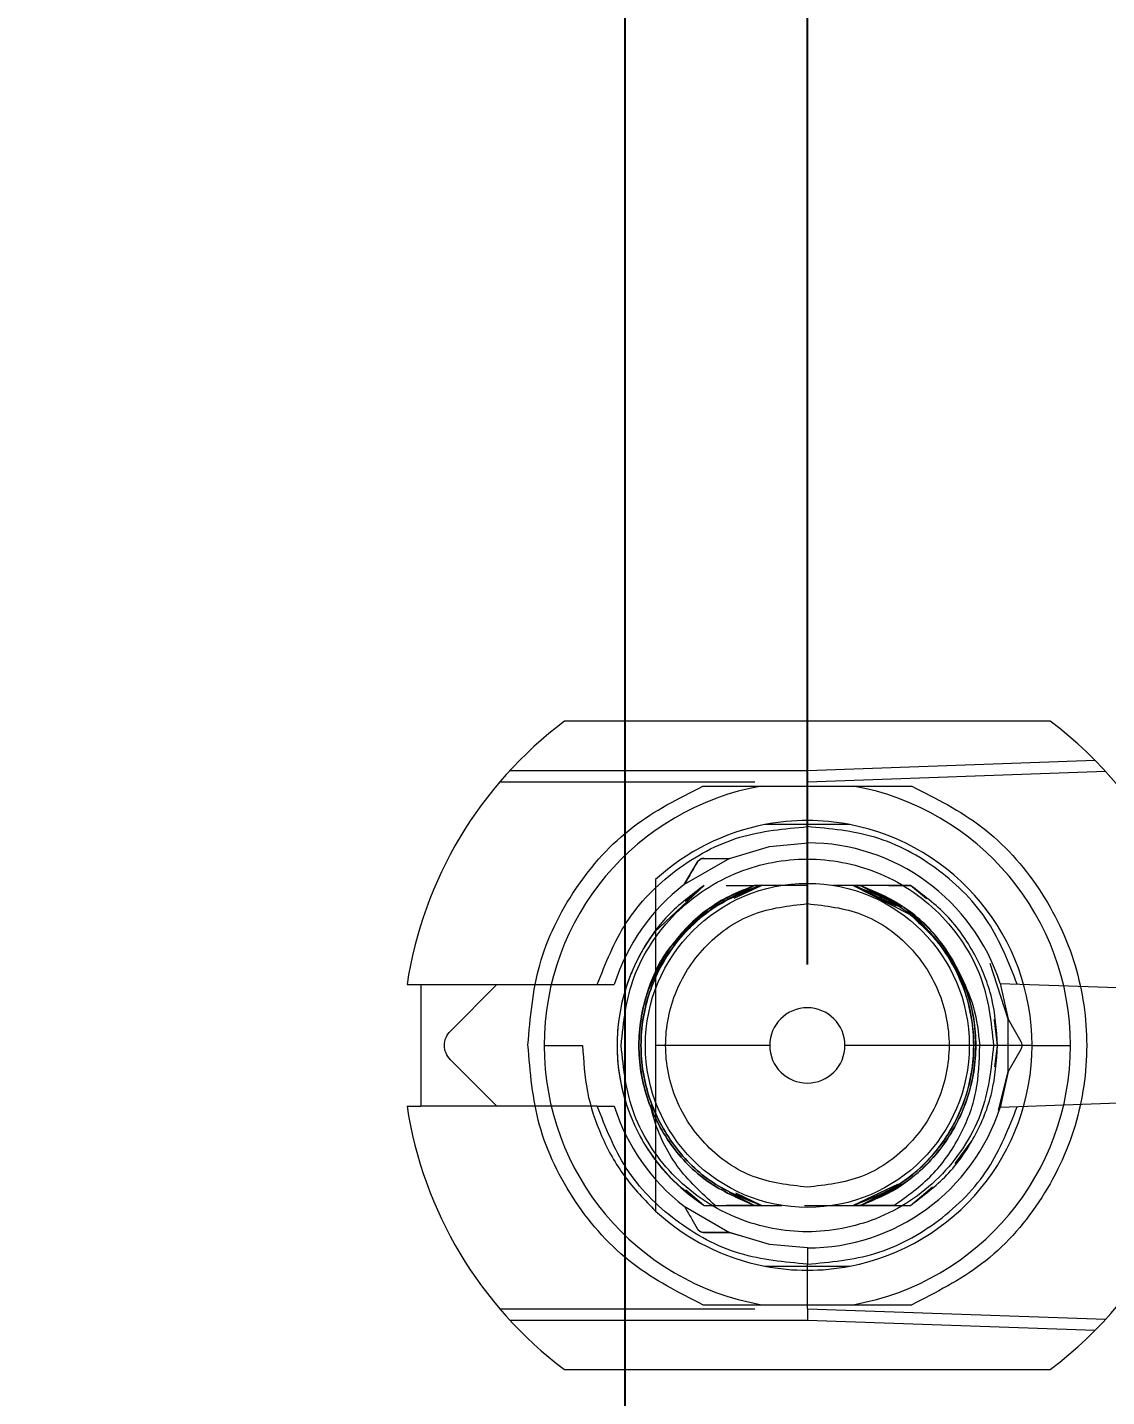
# Model space of a CAD drawing. Header units: millimetres. Extents: x -84 to 500, y -79 to 355.
# Drawn here: x 177.82 to 191.15, y 236.21 to 253.1 of the extents above; entities that cross this region are included whole.
import ezdxf
from ezdxf.lldxf.tags import DXFTag

# ---------------------------------------------------------------- set-up
doc = ezdxf.new("R2010")
doc.units = ezdxf.units.MM
doc.header["$PDSIZE"] = -1
tags = doc.linetypes.add('HIDDEN', pattern=[1.905, 1.27, -0.635]).pattern_tags.tags
tags[6:7] = [DXFTag(74, 4), DXFTag(75, 0), DXFTag(340, '0'), DXFTag(46, 1.0), DXFTag(50, 0.0), DXFTag(44, 0.0), DXFTag(45, 0.0)]
tags[4:5] = [DXFTag(74, 4), DXFTag(75, 0), DXFTag(340, '0'), DXFTag(46, 1.0), DXFTag(50, 0.0), DXFTag(44, 0.0), DXFTag(45, 0.0)]
doc.dimstyles.new('ISO-25', dxfattribs={"dimtxt": 2.5, "dimasz": 2.5, "dimexe": 1.25, "dimexo": 0.625, "dimtad": 1, "dimtxsty": 'Standard', "dimcen": 2.5, "dimadec": 0, "dimazin": 0, "dimtfac": 1, "dimtmove": 0, "dimatfit": 3, "dimfxl": 0, "dimarcsym": 0})

# ---------------------------------------------------------------- blocks, each defined once
blk = doc.blocks.new('*D108')
at = {"color": 0, "linetype": 'ByBlock', "lineweight": -2}
blk.add_line((199.14, 281.62), (199.14, 338.512), dxfattribs=at)
at = {"layer": 'DEFPOINTS', "color": 0, "linetype": 'ByBlock'}
blk.add_point((199.14, 280.62), dxfattribs=at)
at = {"color": 0, "linetype": 'ByBlock', "insert": (195.866, 329.167), "char_height": 3.5, "attachment_point": 5, "rotation": 90}
blk.add_mtext('199,140', dxfattribs=at)
blk = doc.blocks.new('*D173')
at = {"color": 0, "linetype": 'ByBlock', "lineweight": -2}
for p, q in [((277.156, 317.086), (277.156, 345.059)), ((272.91, 310.482), (277.156, 317.086)), ((272.91, 282.085), (272.91, 310.482))]:
    blk.add_line(p, q, dxfattribs=at)
at = {"layer": 'DEFPOINTS', "color": 0, "linetype": 'ByBlock'}
blk.add_point((272.91, 281.085), dxfattribs=at)
at = {"color": 0, "linetype": 'ByBlock', "insert": (273.882, 335.136), "char_height": 3.5, "attachment_point": 5, "rotation": 90}
blk.add_mtext('273,130', dxfattribs=at)
blk = doc.blocks.new('*D104')
at = {"color": 0, "linetype": 'ByBlock', "lineweight": -2}
for p, q in [((357.387, 315.419), (357.387, 343.952)), ((359.8, 308.815), (357.387, 315.419)), ((359.8, 282.085), (359.8, 308.815))]:
    blk.add_line(p, q, dxfattribs=at)
at = {"layer": 'DEFPOINTS', "color": 0, "linetype": 'ByBlock'}
blk.add_point((359.8, 281.085), dxfattribs=at)
at = {"color": 0, "linetype": 'ByBlock', "insert": (354.113, 333.75), "char_height": 3.5, "attachment_point": 5, "rotation": 90}
blk.add_mtext('359,800', dxfattribs=at)
blk = doc.blocks.new('*D107')
at = {"color": 0, "linetype": 'ByBlock', "lineweight": -2}
blk.add_line((225.565, 287.37), (225.565, 343.578), dxfattribs=at)
at = {"layer": 'DEFPOINTS', "color": 0, "linetype": 'ByBlock'}
blk.add_point((225.565, 286.37), dxfattribs=at)
at = {"color": 0, "linetype": 'ByBlock', "insert": (222.291, 332.78), "char_height": 3.5, "attachment_point": 5, "rotation": 90}
blk.add_mtext('225,565', dxfattribs=at)
blk = doc.blocks.new('*D182')
at = {"color": 0, "linetype": 'ByBlock', "lineweight": -2}
for p, q in [((297.66, 315.284), (297.66, 343.817)), ((306.665, 308.68), (297.66, 315.284)), ((306.665, 287.37), (306.665, 308.68))]:
    blk.add_line(p, q, dxfattribs=at)
at = {"layer": 'DEFPOINTS', "color": 0, "linetype": 'ByBlock'}
blk.add_point((306.665, 286.37), dxfattribs=at)
at = {"color": 0, "linetype": 'ByBlock', "insert": (294.386, 333.614), "char_height": 3.5, "attachment_point": 5, "rotation": 90}
blk.add_mtext('306,860', dxfattribs=at)
blk = doc.blocks.new('*D103')
at = {"color": 0, "linetype": 'ByBlock', "lineweight": -2}
blk.add_line((392.56, 287.37), (392.56, 345.31), dxfattribs=at)
at = {"layer": 'DEFPOINTS', "color": 0, "linetype": 'ByBlock'}
blk.add_point((392.56, 286.37), dxfattribs=at)
at = {"color": 0, "linetype": 'ByBlock', "insert": (389.286, 334.81), "char_height": 3.5, "attachment_point": 5, "rotation": 90}
blk.add_mtext('392,560', dxfattribs=at)
blk = doc.blocks.new('*D60')
at = {"color": 0, "linetype": 'ByBlock', "lineweight": -2}
for p, q in [((429.688, 279.42), (436.292, 282.059)), ((436.292, 282.059), (465.42, 282.059)), ((399.51, 279.42), (429.688, 279.42))]:
    blk.add_line(p, q, dxfattribs=at)
at = {"layer": 'DEFPOINTS', "color": 0, "linetype": 'ByBlock'}
blk.add_point((398.51, 279.42), dxfattribs=at)
at = {"color": 0, "linetype": 'ByBlock', "insert": (454.92, 285.333), "char_height": 3.5, "attachment_point": 5}
blk.add_mtext('279,420', dxfattribs=at)
blk = doc.blocks.new('*D190')
at = {"color": 0, "linetype": 'ByBlock', "lineweight": -2}
for p, q in [((429.827, 280.62), (436.431, 290.705)), ((436.431, 290.705), (464.964, 290.705)), ((361.265, 280.62), (429.827, 280.62))]:
    blk.add_line(p, q, dxfattribs=at)
at = {"layer": 'DEFPOINTS', "color": 0, "linetype": 'ByBlock'}
blk.add_point((360.265, 280.62), dxfattribs=at)
at = {"color": 0, "linetype": 'ByBlock', "insert": (454.762, 293.979), "char_height": 3.5, "attachment_point": 5}
blk.add_mtext('280,620', dxfattribs=at)
blk = doc.blocks.new('*D116')
at = {"color": 0, "linetype": 'ByBlock', "lineweight": -2}
for p, q in [((400.941, 308.34), (400.941, 337.468)), ((407.239, 301.736), (400.941, 308.34)), ((407.239, 211.51), (407.239, 301.736))]:
    blk.add_line(p, q, dxfattribs=at)
at = {"layer": 'DEFPOINTS', "color": 0, "linetype": 'ByBlock'}
blk.add_point((407.239, 210.51), dxfattribs=at)
at = {"color": 0, "linetype": 'ByBlock', "insert": (397.667, 326.968), "char_height": 3.5, "attachment_point": 5, "rotation": 90}
blk.add_mtext('407,239', dxfattribs=at)
blk = doc.blocks.new('*D94')
at = {"color": 0, "linetype": 'ByBlock', "lineweight": -2}
for p, q in [((432.095, 298.31), (435.867, 300.366)), ((435.867, 300.366), (463.84, 300.366)), ((426.491, 298.31), (432.095, 298.31))]:
    blk.add_line(p, q, dxfattribs=at)
at = {"layer": 'DEFPOINTS', "color": 0, "linetype": 'ByBlock'}
blk.add_point((425.491, 298.31), dxfattribs=at)
at = {"color": 0, "linetype": 'ByBlock', "insert": (453.918, 303.64), "char_height": 3.5, "attachment_point": 5}
blk.add_mtext('298,310', dxfattribs=at)
blk = doc.blocks.new('*D100')
at = {"color": 0, "linetype": 'ByBlock', "lineweight": -2}
for p, q in [((438.404, 304.8), (441.522, 311.942)), ((441.522, 311.942), (469.46, 311.942)), ((432.8, 304.8), (438.404, 304.8))]:
    blk.add_line(p, q, dxfattribs=at)
at = {"layer": 'DEFPOINTS', "color": 0, "linetype": 'ByBlock'}
blk.add_point((431.8, 304.8), dxfattribs=at)
at = {"color": 0, "linetype": 'ByBlock', "insert": (459.555, 315.216), "char_height": 3.5, "attachment_point": 5}
blk.add_mtext('304,800', dxfattribs=at)
blk = doc.blocks.new('*D102')
at = {"color": 0, "linetype": 'ByBlock', "lineweight": -2}
for p, q in [((423.034, 313.81), (423.034, 341.188)), ((431.8, 311.404), (423.034, 313.81)), ((431.8, 305.8), (431.8, 311.404))]:
    blk.add_line(p, q, dxfattribs=at)
at = {"layer": 'DEFPOINTS', "color": 0, "linetype": 'ByBlock'}
blk.add_point((431.8, 304.8), dxfattribs=at)
at = {"color": 0, "linetype": 'ByBlock', "insert": (419.76, 331.563), "char_height": 3.5, "attachment_point": 5, "rotation": 90}
blk.add_mtext('431,800', dxfattribs=at)
blk = doc.blocks.new('*D114')
at = {"color": 0, "linetype": 'ByBlock', "lineweight": -2}
for p, q in [((427.163, 240.585), (433.767, 246.415)), ((433.767, 246.415), (462.895, 246.415)), ((407.051, 240.585), (427.163, 240.585))]:
    blk.add_line(p, q, dxfattribs=at)
at = {"layer": 'DEFPOINTS', "color": 0, "linetype": 'ByBlock'}
blk.add_point((406.051, 240.585), dxfattribs=at)
at = {"color": 0, "linetype": 'ByBlock', "insert": (452.395, 249.689), "char_height": 3.5, "attachment_point": 5}
blk.add_mtext('240,585', dxfattribs=at)
blk = doc.blocks.new('*D117')
at = {"color": 0, "linetype": 'ByBlock', "lineweight": -2}
for p, q in [((375.623, 311.577), (375.623, 340.11)), ((378.2, 304.973), (375.623, 311.577)), ((378.2, 242.005), (378.2, 304.973))]:
    blk.add_line(p, q, dxfattribs=at)
at = {"layer": 'DEFPOINTS', "color": 0, "linetype": 'ByBlock'}
blk.add_point((378.2, 241.005), dxfattribs=at)
at = {"color": 0, "linetype": 'ByBlock', "insert": (372.349, 329.907), "char_height": 3.5, "attachment_point": 5, "rotation": 90}
blk.add_mtext('378,200', dxfattribs=at)
blk = doc.blocks.new('*D118')
at = {"color": 0, "linetype": 'ByBlock', "lineweight": -2}
for p, q in [((346.874, 316.264), (346.874, 343.047)), ((350.01, 309.66), (346.874, 316.264)), ((350.01, 242.005), (350.01, 309.66))]:
    blk.add_line(p, q, dxfattribs=at)
at = {"layer": 'DEFPOINTS', "color": 0, "linetype": 'ByBlock'}
blk.add_point((350.01, 241.005), dxfattribs=at)
at = {"color": 0, "linetype": 'ByBlock', "insert": (343.6, 333.72), "char_height": 3.5, "attachment_point": 5, "rotation": 90}
blk.add_mtext('350,010', dxfattribs=at)
blk = doc.blocks.new('*D186')
at = {"color": 0, "linetype": 'ByBlock', "lineweight": -2}
for p, q in [((332.635, 315.682), (332.635, 344.81)), ((329.69, 309.078), (332.635, 315.682)), ((329.69, 241.54), (329.69, 309.078))]:
    blk.add_line(p, q, dxfattribs=at)
at = {"layer": 'DEFPOINTS', "color": 0, "linetype": 'ByBlock'}
blk.add_point((329.69, 240.54), dxfattribs=at)
at = {"color": 0, "linetype": 'ByBlock', "insert": (329.361, 334.31), "char_height": 3.5, "attachment_point": 5, "rotation": 90}
blk.add_mtext('329,690', dxfattribs=at)
blk = doc.blocks.new('*D120')
at = {"color": 0, "linetype": 'ByBlock', "lineweight": -2}
for p, q in [((316.639, 311.78), (316.639, 340.313)), ((309.37, 305.176), (316.639, 311.78)), ((309.37, 242.005), (309.37, 305.176))]:
    blk.add_line(p, q, dxfattribs=at)
at = {"layer": 'DEFPOINTS', "color": 0, "linetype": 'ByBlock'}
blk.add_point((309.37, 241.005), dxfattribs=at)
at = {"color": 0, "linetype": 'ByBlock', "insert": (313.365, 330.111), "char_height": 3.5, "attachment_point": 5, "rotation": 90}
blk.add_mtext('309,370', dxfattribs=at)
blk = doc.blocks.new('*D178')
at = {"color": 0, "linetype": 'ByBlock', "lineweight": -2}
for p, q in [((289.51, 315.616), (289.51, 344.149)), ((288.991, 309.012), (289.51, 315.616)), ((288.991, 241.567), (288.991, 309.012))]:
    blk.add_line(p, q, dxfattribs=at)
at = {"layer": 'DEFPOINTS', "color": 0, "linetype": 'ByBlock'}
blk.add_point((288.991, 240.567), dxfattribs=at)
at = {"color": 0, "linetype": 'ByBlock', "insert": (286.236, 333.946), "char_height": 3.5, "attachment_point": 5, "rotation": 90}
blk.add_mtext('288,991', dxfattribs=at)
blk = doc.blocks.new('*D174')
at = {"color": 0, "linetype": 'ByBlock', "lineweight": -2}
for p, q in [((270.766, 315.543), (270.766, 344.671)), ((268.51, 308.939), (270.766, 315.543)), ((268.51, 242.005), (268.51, 308.939))]:
    blk.add_line(p, q, dxfattribs=at)
at = {"layer": 'DEFPOINTS', "color": 0, "linetype": 'ByBlock'}
blk.add_point((268.51, 241.005), dxfattribs=at)
at = {"color": 0, "linetype": 'ByBlock', "insert": (267.492, 334.171), "char_height": 3.5, "attachment_point": 5, "rotation": 90}
blk.add_mtext('268,730', dxfattribs=at)
blk = doc.blocks.new('*D168')
at = {"color": 0, "linetype": 'ByBlock', "lineweight": -2}
for p, q in [((252.259, 316.84), (252.259, 344.813)), ((248.41, 310.236), (252.259, 316.84)), ((248.41, 241.54), (248.41, 310.236))]:
    blk.add_line(p, q, dxfattribs=at)
at = {"layer": 'DEFPOINTS', "color": 0, "linetype": 'ByBlock'}
blk.add_point((248.41, 240.54), dxfattribs=at)
at = {"color": 0, "linetype": 'ByBlock', "insert": (248.985, 334.89), "char_height": 3.5, "attachment_point": 5, "rotation": 90}
blk.add_mtext('248,410', dxfattribs=at)
blk = doc.blocks.new('*D167')
at = {"color": 0, "linetype": 'ByBlock', "lineweight": -2}
for p, q in [((237.188, 315.471), (237.188, 344.004)), ((228.09, 308.867), (237.188, 315.471)), ((228.09, 241.54), (228.09, 308.867))]:
    blk.add_line(p, q, dxfattribs=at)
at = {"layer": 'DEFPOINTS', "color": 0, "linetype": 'ByBlock'}
blk.add_point((228.09, 240.54), dxfattribs=at)
at = {"color": 0, "linetype": 'ByBlock', "insert": (233.914, 333.801), "char_height": 3.5, "attachment_point": 5, "rotation": 90}
blk.add_mtext('228,090', dxfattribs=at)
blk = doc.blocks.new('*D165')
at = {"color": 0, "linetype": 'ByBlock', "lineweight": -2}
for p, q in [((212.567, 311.148), (212.567, 339.681)), ((207.77, 304.544), (212.567, 311.148)), ((207.77, 241.54), (207.77, 304.544))]:
    blk.add_line(p, q, dxfattribs=at)
at = {"layer": 'DEFPOINTS', "color": 0, "linetype": 'ByBlock'}
blk.add_point((207.77, 240.54), dxfattribs=at)
at = {"color": 0, "linetype": 'ByBlock', "insert": (209.293, 329.479), "char_height": 3.5, "attachment_point": 5, "rotation": 90}
blk.add_mtext('207,770', dxfattribs=at)
blk = doc.blocks.new('*D126')
at = {"color": 0, "linetype": 'ByBlock', "lineweight": -2}
for p, q in [((189.24, 313.945), (189.24, 341.918)), ((187.45, 307.341), (189.24, 313.945)), ((187.45, 241.54), (187.45, 307.341))]:
    blk.add_line(p, q, dxfattribs=at)
at = {"layer": 'DEFPOINTS', "color": 0, "linetype": 'ByBlock'}
blk.add_point((187.45, 240.54), dxfattribs=at)
at = {"color": 0, "linetype": 'ByBlock', "insert": (185.966, 331.995), "char_height": 3.5, "attachment_point": 5, "rotation": 90}
blk.add_mtext('187,450', dxfattribs=at)
blk = doc.blocks.new('*D159')
at = {"color": 0, "linetype": 'ByBlock', "lineweight": -2}
for p, q in [((176.673, 313.882), (176.673, 341.26)), ((185.2, 307.278), (176.673, 313.882)), ((185.2, 174.27), (185.2, 307.278))]:
    blk.add_line(p, q, dxfattribs=at)
at = {"layer": 'DEFPOINTS', "color": 0, "linetype": 'ByBlock'}
blk.add_point((185.2, 173.27), dxfattribs=at)
at = {"color": 0, "linetype": 'ByBlock', "insert": (173.399, 331.635), "char_height": 3.5, "attachment_point": 5, "rotation": 90}
blk.add_mtext('185,200', dxfattribs=at)
blk = doc.blocks.new('*D166')
at = {"color": 0, "linetype": 'ByBlock', "lineweight": -2}
for p, q in [((231.074, 312.744), (231.074, 341.872)), ((225.84, 306.14), (231.074, 312.744)), ((225.84, 174.27), (225.84, 306.14))]:
    blk.add_line(p, q, dxfattribs=at)
at = {"layer": 'DEFPOINTS', "color": 0, "linetype": 'ByBlock'}
blk.add_point((225.84, 173.27), dxfattribs=at)
at = {"color": 0, "linetype": 'ByBlock', "insert": (227.8, 331.372), "char_height": 3.5, "attachment_point": 5, "rotation": 90}
blk.add_mtext('225,840', dxfattribs=at)
blk = doc.blocks.new('*D169')
at = {"color": 0, "linetype": 'ByBlock', "lineweight": -2}
for p, q in [((244.324, 314.702), (244.324, 342.675)), ((246.16, 308.098), (244.324, 314.702)), ((246.16, 174.27), (246.16, 308.098))]:
    blk.add_line(p, q, dxfattribs=at)
at = {"layer": 'DEFPOINTS', "color": 0, "linetype": 'ByBlock'}
blk.add_point((246.16, 173.27), dxfattribs=at)
at = {"color": 0, "linetype": 'ByBlock', "insert": (241.05, 332.753), "char_height": 3.5, "attachment_point": 5, "rotation": 90}
blk.add_mtext('246,160', dxfattribs=at)
blk = doc.blocks.new('*D176')
at = {"color": 0, "linetype": 'ByBlock', "lineweight": -2}
for p, q in [((260.19, 315.984), (260.19, 345.112)), ((266.26, 309.38), (260.19, 315.984)), ((266.26, 174.27), (266.26, 309.38))]:
    blk.add_line(p, q, dxfattribs=at)
at = {"layer": 'DEFPOINTS', "color": 0, "linetype": 'ByBlock'}
blk.add_point((266.26, 173.27), dxfattribs=at)
at = {"color": 0, "linetype": 'ByBlock', "insert": (256.916, 334.612), "char_height": 3.5, "attachment_point": 5, "rotation": 90}
blk.add_mtext('266,480', dxfattribs=at)
blk = doc.blocks.new('*D177')
at = {"color": 0, "linetype": 'ByBlock', "lineweight": -2}
for p, q in [((283.068, 313.271), (283.068, 341.804)), ((286.8, 306.667), (283.068, 313.271)), ((286.8, 174.27), (286.8, 306.667))]:
    blk.add_line(p, q, dxfattribs=at)
at = {"layer": 'DEFPOINTS', "color": 0, "linetype": 'ByBlock'}
blk.add_point((286.8, 173.27), dxfattribs=at)
at = {"color": 0, "linetype": 'ByBlock', "insert": (279.794, 331.601), "char_height": 3.5, "attachment_point": 5, "rotation": 90}
blk.add_mtext('286,800', dxfattribs=at)
blk = doc.blocks.new('*D183')
at = {"color": 0, "linetype": 'ByBlock', "lineweight": -2}
for p, q in [((308.562, 314.116), (308.562, 341.494)), ((306.925, 307.512), (308.562, 314.116)), ((306.925, 174.27), (306.925, 307.512))]:
    blk.add_line(p, q, dxfattribs=at)
at = {"layer": 'DEFPOINTS', "color": 0, "linetype": 'ByBlock'}
blk.add_point((306.925, 173.27), dxfattribs=at)
at = {"color": 0, "linetype": 'ByBlock', "insert": (305.288, 331.869), "char_height": 3.5, "attachment_point": 5, "rotation": 90}
blk.add_mtext('307,120', dxfattribs=at)
blk = doc.blocks.new('*D185')
at = {"color": 0, "linetype": 'ByBlock', "lineweight": -2}
for p, q in [((325.43, 309.484), (325.43, 338.612)), ((327.44, 302.88), (325.43, 309.484)), ((327.44, 174.27), (327.44, 302.88))]:
    blk.add_line(p, q, dxfattribs=at)
at = {"layer": 'DEFPOINTS', "color": 0, "linetype": 'ByBlock'}
blk.add_point((327.44, 173.27), dxfattribs=at)
at = {"color": 0, "linetype": 'ByBlock', "insert": (322.156, 328.112), "char_height": 3.5, "attachment_point": 5, "rotation": 90}
blk.add_mtext('327,440', dxfattribs=at)
blk = doc.blocks.new('*D187')
at = {"color": 0, "linetype": 'ByBlock', "lineweight": -2}
for p, q in [((338.803, 312.856), (338.803, 341.984)), ((347.76, 306.252), (338.803, 312.856)), ((347.76, 174.27), (347.76, 306.252))]:
    blk.add_line(p, q, dxfattribs=at)
at = {"layer": 'DEFPOINTS', "color": 0, "linetype": 'ByBlock'}
blk.add_point((347.76, 173.27), dxfattribs=at)
at = {"color": 0, "linetype": 'ByBlock', "insert": (335.529, 331.484), "char_height": 3.5, "attachment_point": 5, "rotation": 90}
blk.add_mtext('347,760', dxfattribs=at)
blk = doc.blocks.new('*D188')
at = {"color": 0, "linetype": 'ByBlock', "lineweight": -2}
for p, q in [((366.99, 308.283), (366.99, 337.411)), ((375.63, 301.679), (366.99, 308.283)), ((375.63, 176.67), (375.63, 301.679))]:
    blk.add_line(p, q, dxfattribs=at)
at = {"layer": 'DEFPOINTS', "color": 0, "linetype": 'ByBlock'}
blk.add_point((375.63, 175.67), dxfattribs=at)
at = {"color": 0, "linetype": 'ByBlock', "insert": (363.716, 326.911), "char_height": 3.5, "attachment_point": 5, "rotation": 90}
blk.add_mtext('375,630', dxfattribs=at)
blk = doc.blocks.new('*D163')
at = {"color": 0, "linetype": 'ByBlock', "lineweight": -2}
for p, q in [((206.531, 313.168), (206.531, 341.701)), ((205.52, 306.564), (206.531, 313.168)), ((205.52, 174.27), (205.52, 306.564))]:
    blk.add_line(p, q, dxfattribs=at)
at = {"layer": 'DEFPOINTS', "color": 0, "linetype": 'ByBlock'}
blk.add_point((205.52, 173.27), dxfattribs=at)
at = {"color": 0, "linetype": 'ByBlock', "insert": (203.257, 331.498), "char_height": 3.5, "attachment_point": 5, "rotation": 90}
blk.add_mtext('205,520', dxfattribs=at)

msp = doc.modelspace()

# ---------------------------------------------------------------- linework, layer by layer
at = {"color": 7, "linetype": 'Continuous', "lineweight": 15}
for p, q in [((190.45, 244.54), (184.45, 244.54)), ((182.5066, 241.29), (182.675, 241.29)), ((182.675, 241.29), (182.675, 239.79)), ((184.2, 240.54), (184.675, 240.54)), ((186.9852, 240.54), (185.575, 240.54)), ((190.225, 240.54), (187.9148, 240.54)), ((190.225, 240.54), (190.7, 240.54)), ((182.5066, 239.79), (182.675, 239.79)), ((184.45, 236.54), (190.45, 236.54))]:
    msp.add_line(p, q, dxfattribs=at)
at = {"color": 7, "linetype": 'HIDDEN', "lineweight": 0}
for p, q in [((187.45, 243.9344), (191.0025, 244.0585)), ((183.7787, 243.9343), (187.45, 243.9343)), ((187.45, 243.79), (187.45, 243.9344)), ((191.1357, 243.9187), (187.45, 243.79)), ((186.7997, 243.79), (183.6503, 243.79)), ((187.45, 243.24), (187.45, 243.79)), ((187.45, 243.24), (187.45, 243.04)), ((187.9744, 243.265), (187.9744, 243.265)), ((186.4901, 242.8484), (185.9309, 242.5255)), ((185.9309, 242.5255), (186.0884, 242.7984)), ((185.5608, 241.9376), (186.1765, 242.515)), ((186.1765, 242.515), (185.9405, 242.3172)), ((186.2274, 242.2211), (186.7991, 242.515)), ((186.2274, 242.221), (186.7991, 242.515)), ((186.4491, 242.515), (186.7991, 242.515)), ((186.545, 242.3552), (186.884, 242.515)), ((186.884, 242.515), (186.545, 242.3552)), ((186.7991, 242.515), (186.558, 242.391)), ((187.1348, 242.515), (186.884, 242.515)), ((187.3684, 242.515), (187.1348, 242.515)), ((187.45, 242.515), (187.1819, 242.515)), ((188.016, 242.515), (187.7652, 242.515)), ((188.016, 242.515), (188.7215, 242.1538)), ((188.016, 242.515), (188.4859, 242.2934)), ((188.4858, 242.2935), (188.016, 242.515)), ((188.016, 242.515), (188.5481, 242.2641)), ((188.5481, 242.2641), (188.016, 242.515)), ((188.016, 242.515), (188.5481, 242.2641)), ((188.5481, 242.2641), (188.016, 242.515)), ((188.7235, 242.515), (188.1009, 242.515)), ((188.5479, 242.2852), (188.1009, 242.515)), ((188.1009, 242.515), (188.6149, 242.2507)), ((188.6149, 242.2507), (188.1009, 242.515)), ((188.1009, 242.515), (188.6149, 242.2507)), ((188.4509, 242.515), (188.7235, 242.515)), ((188.8629, 242.3982), (188.7235, 242.515)), ((188.921, 242.3496), (188.7235, 242.515)), ((189.9291, 240.8629), (189.7089, 241.551)), ((182.675, 241.29), (184.8563, 241.29)), ((183.0419, 240.7168), (183.6152, 241.29)), ((189.8301, 241.3049), (192.4042, 241.215)), ((189.8301, 241.3049), (189.9291, 240.8629)), ((189.8, 240.54), (189.7594, 240.8637)), ((189.8, 240.54), (189.7611, 240.8503)), ((189.9291, 240.8629), (190.0866, 240.59)), ((189.9291, 240.2171), (189.9291, 240.8629)), ((189.7668, 240.2751), (189.8, 240.54)), ((190.0866, 240.49), (189.9291, 240.2171)), ((183.6152, 239.79), (183.0419, 240.3632)), ((189.81, 239.7392), (189.9291, 240.2171)), ((189.9291, 240.2171), (189.8301, 239.7751)), ((192.4042, 239.865), (189.8301, 239.7751)), ((184.8563, 239.79), (182.675, 239.79)), ((189.2745, 239.0834), (189.4852, 239.365)), ((188.5725, 238.8274), (188.016, 238.565)), ((188.016, 238.565), (188.5725, 238.8274)), ((188.5725, 238.8274), (188.016, 238.565)), ((188.016, 238.565), (188.5725, 238.8274)), ((188.1009, 238.565), (188.6132, 238.8284)), ((188.7235, 238.565), (188.997, 238.7942)), ((185.9481, 238.7564), (186.1765, 238.565)), ((185.9982, 238.7144), (186.1765, 238.565)), ((186.4843, 238.7269), (186.7991, 238.565)), ((186.884, 238.565), (186.5667, 238.7146)), ((186.5711, 238.7125), (186.884, 238.565)), ((185.9309, 238.5545), (186.4901, 238.2316)), ((186.1765, 238.565), (187.1348, 238.565)), ((186.4491, 238.565), (186.7991, 238.565)), ((186.7991, 238.565), (186.4491, 238.565)), ((187.4165, 238.565), (187.7652, 238.565)), ((187.7652, 238.565), (188.5226, 238.565)), ((188.1009, 238.565), (188.7235, 238.565)), ((188.5226, 238.565), (188.1009, 238.565)), ((186.4901, 238.2316), (186.175, 238.2316)), ((186.4901, 238.2316), (186.6923, 238.1736)), ((187.45, 238.04), (187.45, 237.84)), ((187.45, 237.29), (187.45, 237.84)), ((183.6503, 237.29), (186.7997, 237.29)), ((187.45, 237.29), (191.1357, 237.1613)), ((187.45, 237.29), (187.45, 237.1457)), ((187.45, 237.1457), (183.7787, 237.1457)), ((191.0025, 237.0215), (187.45, 237.1456))]:
    msp.add_line(p, q, dxfattribs=at)
at = {"color": 7, "linetype": 'HIDDEN', "lineweight": 0, "flags": 128}
for points in [[(186.4901, 242.8484), (186.9844, 242.9963), (187.4585, 243.04)], [(186.1765, 242.515), (186.1765, 242.515)], [(186.884, 242.515), (186.884, 242.515)], [(186.884, 242.515), (186.884, 242.515)], [(186.884, 242.515), (186.884, 242.515)], [(186.884, 242.515), (186.884, 242.515)], [(186.884, 242.515), (186.884, 242.515)], [(188.016, 242.515), (188.016, 242.515)], [(188.016, 242.515), (188.016, 242.515)], [(188.016, 242.515), (188.016, 242.515)], [(188.016, 242.515), (188.016, 242.515)], [(188.016, 242.515), (188.016, 242.515)], [(188.016, 242.515), (188.016, 242.515)], [(188.016, 242.515), (188.016, 242.515)], [(188.016, 242.515), (188.016, 242.515)], [(188.7235, 242.515), (188.7235, 242.515)], [(185.5208, 239.7639), (185.517, 239.7925), (185.5169, 239.8014), (185.5171, 239.8027), (185.5175, 239.8036), (185.5177, 239.8037), (185.5177, 239.8038), (185.5178, 239.8038), (185.5178, 239.8038), (185.5178, 239.8038), (185.5178, 239.8038), (185.5178, 239.8038), (185.5177, 239.8038), (185.5175, 239.8038), (185.5174, 239.8038), (185.5174, 239.8038), (185.5174, 239.8038), (185.5174, 239.8038), (185.5174, 239.8038), (185.5175, 239.8038), (185.5177, 239.8039), (185.5179, 239.8039), (185.518, 239.804), (185.518, 239.804), (185.5181, 239.804), (185.5181, 239.804), (185.5181, 239.804), (185.5181, 239.804), (185.5184, 239.804), (185.5188, 239.8039), (185.5194, 239.8035), (185.5221, 239.8006), (185.5863, 239.6711), (185.6734, 239.5081)], [(189.2292, 239.5128), (189.2292, 239.5128)], [(188.4772, 238.7608), (188.4772, 238.7608)], [(186.1765, 238.565), (186.1765, 238.565)], [(186.1765, 238.565), (186.1765, 238.565)], [(186.1765, 238.565), (186.1765, 238.565)], [(186.1765, 238.565), (186.1765, 238.565)], [(186.1765, 238.565), (186.1765, 238.565)], [(186.1765, 238.565), (186.1765, 238.565)], [(186.1765, 238.565), (186.1765, 238.565)], [(186.1765, 238.565), (186.1765, 238.565)], [(187.1348, 238.565), (187.1348, 238.565)], [(187.7652, 238.565), (187.7652, 238.565)], [(188.7235, 238.565), (188.7235, 238.565)], [(188.7235, 238.565), (188.7235, 238.565)], [(188.7235, 238.565), (188.7235, 238.565)], [(188.7235, 238.565), (188.7235, 238.565)], [(188.7235, 238.565), (188.7235, 238.565)], [(188.7235, 238.565), (188.7235, 238.565)], [(188.7235, 238.565), (188.7235, 238.565)], [(187.45, 238.04), (186.9844, 238.0837), (186.4901, 238.2316)]]:
    msp.add_lwpolyline(points, dxfattribs=at)
at = {"color": 7, "linetype": 'HIDDEN', "lineweight": 0}
msp.add_circle((187.45, 240.54), 2, dxfattribs=at)
at = {"color": 7, "linetype": 'Continuous', "lineweight": 15}
for radius, start, end in [(5, 126.8699, 171.37307), (5, 306.8699, 53.1301), (3.25, 100.06327, 180), (3.25, 0, 79.93673), (2.775, 100.89324, 132.50663), (2.775, 79.10676, 100.89295), (2.775, 0, 79.10705), (0.4648, 0, 180), (3.25, 180, 259.93673), (0.4648, 180, 0), (2.775, 280.89295, 0), (3.25, 280.06327, 0), (5, 188.62693, 233.1301), (2.775, 227.49336, 259.10705), (2.775, 259.10668, 280.89376)]:
    msp.add_arc((187.45, 240.54), radius, start, end, dxfattribs=at)
at = {"color": 7, "linetype": 'HIDDEN', "lineweight": 0}
for radius, start, end in [(2.5, 17.81569, 90), (2.5, 127.42024, 162.5424), (2.35, 143.50581, 237.18508), (2.5, 197.4576, 232.57976), (2.5, 270, 342.18431)]:
    msp.add_arc((187.45, 240.54), radius, start, end, dxfattribs=at)
at = {"color": 7, "linetype": 'Continuous', "lineweight": 15}
for points, knots in [([(184, 240.546), (184.0286, 240.8795), (184.0872, 241.5617), (184.5534, 242.4995), (185.2503, 243.2811), (185.8617, 243.5893), (186.1606, 243.74)], [0, 0, 0, 0, 0.2444238, 0.5, 0.7555762, 1, 1, 1, 1]), ([(186.1606, 243.74), (186.2951, 243.74), (186.4689, 243.74), (186.6632, 243.74), (186.7438, 243.74), (186.7978, 243.74), (186.8374, 243.74), (186.8636, 243.74), (186.8776, 243.74), (186.8817, 243.74), (186.882, 243.74), (186.8821, 243.74)], [0, 0, 0, 0, 0.5219302, 0.6747067, 0.7796367, 0.8517307, 0.9016652, 0.9545658, 0.9758811, 0.9930943, 1, 1, 1, 1]), ([(186.8821, 243.74), (187.058, 243.74), (187.4105, 243.74), (187.8036, 243.74), (187.996, 243.74), (188.0179, 243.74)], [0, 0, 0, 0, 0.4691002, 0.9396132, 1, 1, 1, 1]), ([(188.0179, 243.74), (188.0184, 243.74), (188.0196, 243.74), (188.0313, 243.74), (188.0748, 243.74), (188.2713, 243.74), (188.5052, 243.74), (188.7014, 243.74), (188.7394, 243.74)], [0, 0, 0, 0, 0.0169294, 0.0393005, 0.081695, 0.2361978, 0.8521567, 1, 1, 1, 1]), ([(188.7394, 243.74), (189.0384, 243.5891), (189.6501, 243.2803), (190.3522, 242.497), (190.8006, 241.5573), (190.9486, 240.54), (190.8006, 239.5227), (190.3522, 238.583), (189.6501, 237.7997), (189.0384, 237.4909), (188.7394, 237.34)], [0, 0, 0, 0, 0.1222036, 0.25, 0.3777964, 0.5, 0.6222036, 0.75, 0.8777964, 1, 1, 1, 1]), ([(187.9744, 243.265), (187.6843, 243.265), (187.3312, 243.265), (186.987, 243.265), (186.9256, 243.265)], [0, 0, 0, 0, 0.8214863, 1, 1, 1, 1]), ([(185.575, 242.5857), (185.575, 242.1481), (185.575, 241.5452), (185.575, 240.7563), (185.575, 240.54)], [0, 0, 0, 0, 0.7257574, 1, 1, 1, 1]), ([(186.1606, 237.34), (185.8609, 237.4912), (185.2477, 237.8005), (184.5497, 238.5854), (184.0842, 239.5271), (184.0276, 240.2115), (184, 240.546)], [0, 0, 0, 0, 0.2443904, 0.5, 0.7556096, 1, 1, 1, 1]), ([(184.675, 240.54), (184.6864, 240.3482), (184.7093, 239.9647), (184.8941, 239.4155), (185.174, 238.9083), (185.4413, 238.6323), (185.575, 238.4943)], [0, 0, 0, 0, 0.2500002, 0.5000003, 0.7500002, 1, 1, 1, 1]), ([(185.575, 240.54), (185.575, 240.3451), (185.575, 239.8407), (185.575, 239.1589), (185.575, 238.7099), (185.575, 238.4943)], [0, 0, 0, 0, 0.2465257, 0.6381396, 1, 1, 1, 1]), ([(186.9256, 237.815), (187.2157, 237.815), (187.5688, 237.815), (187.913, 237.815), (187.9744, 237.815)], [0, 0, 0, 0, 0.821497, 1, 1, 1, 1]), ([(186.1606, 237.34), (186.2951, 237.34), (186.4689, 237.34), (186.6632, 237.34), (186.7438, 237.34), (186.7978, 237.34), (186.8374, 237.34), (186.8636, 237.34), (186.8776, 237.34), (186.8817, 237.34), (186.882, 237.34), (186.8821, 237.34)], [0, 0, 0, 0, 0.5219302, 0.6747067, 0.7796367, 0.8517307, 0.9016652, 0.9545658, 0.9758811, 0.9930943, 1, 1, 1, 1]), ([(186.8821, 237.34), (187.058, 237.34), (187.4105, 237.34), (187.8036, 237.34), (187.996, 237.34), (188.0179, 237.34)], [0, 0, 0, 0, 0.4691002, 0.9396132, 1, 1, 1, 1]), ([(188.0179, 237.34), (188.0184, 237.34), (188.0196, 237.34), (188.0313, 237.34), (188.0748, 237.34), (188.2713, 237.34), (188.5052, 237.34), (188.7014, 237.34), (188.7394, 237.34)], [0, 0, 0, 0, 0.0169294, 0.0393005, 0.081695, 0.2361978, 0.8521567, 1, 1, 1, 1])]:
    msp.add_open_spline(points, degree=3, knots=knots, dxfattribs=at)
at = {"color": 7, "linetype": 'HIDDEN', "lineweight": 0}
for points, knots in [([(184.8563, 241.29), (184.9595, 241.5543), (185.1717, 242.0972), (185.8009, 242.7335), (186.5869, 243.1612), (187.1674, 243.2142), (187.45, 243.24)], [0, 0, 0, 0, 0.2433924, 0.5, 0.7566076, 1, 1, 1, 1]), ([(190.0416, 241.2975), (189.9378, 241.561), (189.7247, 242.1021), (189.0958, 242.7357), (188.3112, 243.1616), (187.732, 243.2143), (187.45, 243.24)], [0, 0, 0, 0, 0.2434225, 0.5, 0.7565775, 1, 1, 1, 1]), ([(186.0884, 242.7984), (186.0933, 242.8056), (186.1031, 242.82), (186.1245, 242.8358), (186.1489, 242.8464), (186.1663, 242.8477), (186.175, 242.8484)], [0, 0, 0, 0, 0.2508005, 0.50000006, 0.74919959, 1, 1, 1, 1]), ([(186.175, 242.8484), (186.1673, 242.8481), (186.1569, 242.8477), (186.1396, 242.8421), (186.1313, 242.8384), (186.1255, 242.8353), (186.1198, 242.8318), (186.1122, 242.8264), (186.0982, 242.814), (186.0926, 242.805), (186.0884, 242.7984)], [0, 0, 0, 0, 0.3001484, 0.4066758, 0.452606, 0.4958734, 0.5400992, 0.5867242, 0.6945387, 1, 1, 1, 1]), ([(186.175, 242.8484), (186.257, 242.8484), (186.3654, 242.8484), (186.4619, 242.8484), (186.4865, 242.8484), (186.4889, 242.8484), (186.4901, 242.8484)], [0, 0, 0, 0, 0.63871781, 0.84374709, 0.92500056, 1, 1, 1, 1]), ([(185.15, 240.54), (185.1809, 240.8292), (185.2286, 241.2757), (185.5149, 241.8119), (185.8121, 242.1773), (186.1781, 242.4765), (186.7141, 242.7538), (187.45, 242.8958), (188.1857, 242.7538), (188.7218, 242.4766), (189.0877, 242.1775), (189.385, 241.812), (189.6714, 241.2759), (189.7191, 240.8292), (189.75, 240.54)], [0, 0, 0, 0, 0.11972147, 0.18482351, 0.24999997, 0.31510204, 0.38027853, 0.5, 0.61972147, 0.68482351, 0.74999997, 0.81510204, 0.88027853, 1, 1, 1, 1]), ([(186.0884, 242.7984), (186.0474, 242.7273), (185.9932, 242.6335), (185.945, 242.5499), (185.9326, 242.5286), (185.9314, 242.5265), (185.9309, 242.5255)], [0, 0, 0, 0, 0.63872116, 0.84375218, 0.92500378, 1, 1, 1, 1]), ([(186.7991, 242.515), (186.5992, 242.4283), (186.1993, 242.2548), (185.7381, 241.7765), (185.4388, 241.1917), (185.3364, 240.54), (185.4388, 239.8884), (185.7381, 239.3035), (186.1993, 238.8252), (186.5992, 238.6517), (186.7991, 238.565)], [0, 0, 0, 0, 0.1249999, 0.2499999, 0.3749998, 0.4999998, 0.6249998, 0.7499998, 0.8749999, 1, 1, 1, 1]), ([(186.884, 238.565), (186.6772, 238.6459), (186.2635, 238.8077), (185.7813, 239.2843), (185.4674, 239.876), (185.3596, 240.54), (185.4673, 241.204), (185.7813, 241.7957), (186.2635, 242.2723), (186.6772, 242.4341), (186.884, 242.515)], [0, 0, 0, 0, 0.1249999, 0.2499999, 0.375, 0.5000001, 0.625, 0.75, 0.8750001, 1, 1, 1, 1]), ([(186.884, 242.515), (186.6772, 242.4341), (186.2635, 242.2723), (185.7813, 241.7957), (185.4673, 241.204), (185.3596, 240.54), (185.4674, 239.876), (185.7813, 239.2843), (186.2635, 238.8077), (186.6772, 238.6459), (186.884, 238.565)], [0, 0, 0, 0, 0.1249999, 0.25, 0.375, 0.4999999, 0.625, 0.7500001, 0.8750001, 1, 1, 1, 1]), ([(186.884, 238.5651), (186.6772, 238.646), (186.2635, 238.8078), (185.7813, 239.2843), (185.4674, 239.876), (185.3596, 240.54), (185.4674, 241.204), (185.7813, 241.7957), (186.2635, 242.2722), (186.6772, 242.434), (186.884, 242.515)], [0, 0, 0, 0, 0.12499995, 0.24999986, 0.37499975, 0.49999965, 0.62499959, 0.74999962, 0.87499974, 1, 1, 1, 1]), ([(186.884, 242.515), (186.6772, 242.434), (186.2635, 242.2722), (185.7813, 241.7957), (185.4674, 241.204), (185.3596, 240.54), (185.4674, 239.876), (185.7813, 239.2843), (186.2635, 238.8078), (186.6772, 238.646), (186.884, 238.5651)], [0, 0, 0, 0, 0.1250003, 0.2500004, 0.3750004, 0.5000004, 0.6250003, 0.7500001, 0.875, 1, 1, 1, 1]), ([(186.884, 238.565), (186.6772, 238.646), (186.2635, 238.8078), (185.7813, 239.2843), (185.4674, 239.876), (185.3596, 240.54), (185.4674, 241.204), (185.7813, 241.7957), (186.2635, 242.2722), (186.6772, 242.434), (186.884, 242.515)], [0, 0, 0, 0, 0.1250001, 0.2500001, 0.375, 0.5, 0.6249999, 0.7499998, 0.8749999, 1, 1, 1, 1]), ([(186.884, 242.515), (186.6772, 242.434), (186.2635, 242.2722), (185.7813, 241.7957), (185.4674, 241.204), (185.3596, 240.54), (185.4674, 239.876), (185.7813, 239.2843), (186.2635, 238.8078), (186.6772, 238.646), (186.884, 238.565)], [0, 0, 0, 0, 0.12500013, 0.25000015, 0.37500012, 0.50000004, 0.62499996, 0.7499999, 0.87499991, 1, 1, 1, 1]), ([(185.7783, 241.7768), (185.9198, 241.9394), (186.2028, 242.2646), (186.6003, 242.4315), (186.7991, 242.515)], [0, 0, 0, 0, 0.50000038, 1, 1, 1, 1]), ([(186.0059, 242.0009), (186.0751, 242.0776), (186.2902, 242.3162), (186.5933, 242.4346), (186.7991, 242.515)], [0, 0, 0, 0, 0.321279, 1, 1, 1, 1]), ([(186.884, 242.515), (186.7448, 242.4668), (186.4664, 242.3704), (186.2323, 242.1914), (186.1153, 242.1019)], [0, 0, 0, 0, 0.50000074, 1, 1, 1, 1]), ([(186.884, 242.515), (186.8836, 242.515), (186.8829, 242.515), (186.876, 242.515), (186.8494, 242.515), (186.8209, 242.515), (186.7991, 242.515)], [0, 0, 0, 0, 0.0688976, 0.145453, 0.3449293, 1, 1, 1, 1]), ([(186.7991, 242.515), (186.8207, 242.515), (186.8488, 242.515), (186.876, 242.515), (186.8829, 242.515), (186.8837, 242.515), (186.884, 242.515)], [0, 0, 0, 0, 0.65947076, 0.85532835, 0.93051571, 1, 1, 1, 1]), ([(188.016, 242.515), (188.0164, 242.515), (188.0171, 242.515), (188.024, 242.515), (188.0506, 242.515), (188.0791, 242.515), (188.1009, 242.515)], [0, 0, 0, 0, 0.0688677, 0.1454157, 0.3449093, 1, 1, 1, 1]), ([(188.1009, 242.515), (188.0793, 242.515), (188.0512, 242.515), (188.024, 242.515), (188.0171, 242.515), (188.0163, 242.515), (188.016, 242.515)], [0, 0, 0, 0, 0.6593585, 0.8552741, 0.9304978, 1, 1, 1, 1]), ([(188.016, 242.515), (188.0164, 242.515), (188.0172, 242.515), (188.024, 242.515), (188.0506, 242.515), (188.0791, 242.515), (188.1009, 242.515)], [0, 0, 0, 0, 0.06894792, 0.14558161, 0.34517116, 1, 1, 1, 1]), ([(188.016, 238.565), (188.2228, 238.6459), (188.6365, 238.8077), (189.1188, 239.2842), (189.4326, 239.876), (189.5404, 240.54), (189.4327, 241.204), (189.1187, 241.7958), (188.6365, 242.2722), (188.2228, 242.4341), (188.016, 242.515)], [0, 0, 0, 0, 0.12500004, 0.24999992, 0.3749999, 0.49999997, 0.62499996, 0.74999986, 0.87499993, 1, 1, 1, 1]), ([(188.1009, 242.515), (188.3008, 242.4283), (188.7007, 242.2548), (189.1619, 241.7765), (189.4612, 241.1917), (189.5637, 240.54), (189.4612, 239.8884), (189.1619, 239.3035), (188.7007, 238.8252), (188.3009, 238.6517), (188.1009, 238.565)], [0, 0, 0, 0, 0.125, 0.25, 0.375, 0.5, 0.6250001, 0.75, 0.875, 1, 1, 1, 1]), ([(189.3895, 241.2571), (189.3143, 241.4299), (189.1524, 241.8019), (188.6978, 242.2537), (188.2999, 242.4279), (188.1009, 242.515)], [0, 0, 0, 0, 0.3025439, 0.6512717, 1, 1, 1, 1]), ([(188.1009, 242.515), (188.3049, 242.4323), (188.6495, 242.2925), (188.8932, 242.015), (188.9926, 241.9018)], [0, 0, 0, 0, 0.5921104, 1, 1, 1, 1]), ([(186.7991, 238.565), (186.5992, 238.6517), (186.1993, 238.8251), (185.738, 239.3036), (185.4391, 239.888), (185.3351, 240.5414), (185.4435, 241.1865), (185.6769, 241.6995), (185.9215, 241.9236), (186.0059, 242.0009)], [0, 0, 0, 0, 0.1532182, 0.3064365, 0.4596547, 0.6128729, 0.7660911, 0.9193093, 1, 1, 1, 1]), ([(186.7991, 238.565), (186.5992, 238.6517), (186.1993, 238.8251), (185.7381, 239.3036), (185.4391, 239.8881), (185.3355, 240.5411), (185.4422, 241.1876), (185.6971, 241.7308), (185.9716, 241.9782), (186.0845, 242.0799)], [0, 0, 0, 0, 0.1492875, 0.2985749, 0.4478623, 0.5971496, 0.746437, 0.8957243, 1, 1, 1, 1]), ([(186.7991, 238.565), (186.5992, 238.6517), (186.1993, 238.8251), (185.7381, 239.3036), (185.4391, 239.8881), (185.3354, 240.5411), (185.4423, 241.1875), (185.6951, 241.7277), (185.9667, 241.9727), (186.0767, 242.072)], [0, 0, 0, 0, 0.1496693, 0.2993386, 0.4490079, 0.5986771, 0.7483464, 0.8980157, 1, 1, 1, 1]), ([(186.0746, 242.0699), (185.9653, 241.9713), (185.6945, 241.7269), (185.4423, 241.1875), (185.3354, 240.5411), (185.439, 239.888), (185.738, 239.3036), (186.1993, 238.8251), (186.5992, 238.6517), (186.7991, 238.565)], [0, 0, 0, 0, 0.10137757, 0.25114793, 0.40091837, 0.55068897, 0.70045914, 0.85022983, 1, 1, 1, 1]), ([(186.1153, 242.1019), (186.0232, 242.0153), (185.915, 241.9136), (185.8109, 241.8), (185.789, 241.7805), (185.7821, 241.7767), (185.7797, 241.7763), (185.7788, 241.7765), (185.7784, 241.7767), (185.7783, 241.7768)], [0, 0, 0, 0, 0.80535932, 0.94596672, 0.98269229, 0.9932326, 0.99691866, 0.99850221, 1, 1, 1, 1]), ([(188.7215, 242.1538), (188.8598, 242.0257), (189.1365, 241.7696), (189.3998, 241.2611), (189.5241, 240.7072), (189.4912, 240.1387), (189.3064, 239.6001), (188.9817, 239.1345), (188.5455, 238.7635), (188.1925, 238.6312), (188.016, 238.565)], [0, 0, 0, 0, 0.125, 0.2500002, 0.3750006, 0.5000009, 0.6250009, 0.7500008, 0.8750004, 1, 1, 1, 1]), ([(189.3225, 241.4446), (189.2399, 241.5787), (189.0756, 241.8456), (188.8391, 242.0514), (188.7215, 242.1538)], [0, 0, 0, 0, 0.502467, 1, 1, 1, 1]), ([(185.7651, 241.7587), (185.6539, 241.5713), (185.4316, 241.1964), (185.3383, 240.5387), (185.4383, 239.8887), (185.7383, 239.3034), (186.1993, 238.8252), (186.5992, 238.6517), (186.7991, 238.565)], [0, 0, 0, 0, 0.16666666, 0.33333331, 0.49999997, 0.66666664, 0.83333331, 1, 1, 1, 1]), ([(188.1009, 238.565), (188.2382, 238.6198), (188.5127, 238.7294), (188.8686, 238.9994), (189.1627, 239.3325), (189.3788, 239.7218), (189.5085, 240.1477), (189.5436, 240.5907), (189.4904, 241.0342), (189.3784, 241.3078), (189.3225, 241.4446)], [0, 0, 0, 0, 0.1250001, 0.2500003, 0.3750004, 0.5000004, 0.6250004, 0.7500003, 0.8750002, 1, 1, 1, 1]), ([(189.3225, 241.4446), (189.3905, 241.3019), (189.5274, 241.015), (189.5618, 240.699), (189.5791, 240.54)], [0, 0, 0, 0, 0.4970634, 1, 1, 1, 1]), ([(184.8563, 241.29), (184.884, 241.29), (184.9391, 241.29), (185.0073, 241.29), (185.0565, 241.29), (185.0623, 241.29), (185.0652, 241.29)], [0, 0, 0, 0, 0.25810539, 0.51259537, 0.75559383, 1, 1, 1, 1]), ([(189.75, 240.54), (189.7191, 240.2508), (189.6714, 239.8043), (189.3851, 239.2681), (189.0879, 238.9027), (188.7219, 238.6035), (188.1859, 238.3262), (187.45, 238.1842), (186.7143, 238.3262), (186.1782, 238.6034), (185.8123, 238.9025), (185.515, 239.268), (185.2286, 239.8041), (185.1809, 240.2508), (185.15, 240.54)], [0, 0, 0, 0, 0.11972147, 0.18482351, 0.24999997, 0.31510204, 0.38027853, 0.5, 0.61972147, 0.68482351, 0.74999997, 0.81510204, 0.88027853, 1, 1, 1, 1]), ([(188.5226, 238.565), (188.6855, 238.6822), (189.0092, 238.915), (189.35, 239.408), (189.5638, 239.9594), (189.574, 240.3474), (189.5791, 240.54)], [0, 0, 0, 0, 0.2550541, 0.5067387, 0.755054, 1, 1, 1, 1]), ([(187.45, 237.84), (187.1674, 237.8658), (186.5869, 237.9188), (185.8009, 238.3465), (185.1717, 238.9828), (184.9595, 239.5257), (184.8563, 239.79)], [0, 0, 0, 0, 0.2433924, 0.5, 0.7566076, 1, 1, 1, 1]), ([(184.8563, 239.79), (184.8841, 239.79), (184.9393, 239.79), (185.0075, 239.79), (185.0565, 239.79), (185.0623, 239.79), (185.0652, 239.79)], [0, 0, 0, 0, 0.25862006, 0.51361745, 0.75609034, 1, 1, 1, 1]), ([(186.311, 238.565), (186.1442, 238.7177), (185.8104, 239.0232), (185.5963, 239.4756), (185.5301, 239.7283), (185.5207, 239.7639)], [0, 0, 0, 0, 0.461832, 0.924144, 1, 1, 1, 1]), ([(187.45, 237.84), (187.732, 237.8657), (188.3112, 237.9184), (189.0958, 238.3443), (189.7247, 238.9779), (189.9378, 239.519), (190.0416, 239.7825)], [0, 0, 0, 0, 0.2434225, 0.5, 0.7565775, 1, 1, 1, 1]), ([(185.9309, 238.5545), (185.9314, 238.5535), (185.9327, 238.5514), (185.945, 238.53), (185.9752, 238.4778), (186.0254, 238.3907), (186.0663, 238.3199), (186.0884, 238.2816)], [0, 0, 0, 0, 0.074114, 0.1549226, 0.3599105, 0.65372, 1, 1, 1, 1]), ([(186.7991, 238.565), (186.8207, 238.565), (186.8488, 238.565), (186.876, 238.565), (186.8829, 238.565), (186.8836, 238.565), (186.884, 238.565)], [0, 0, 0, 0, 0.65932641, 0.85527652, 0.93050986, 1, 1, 1, 1]), ([(186.884, 238.565), (186.8837, 238.565), (186.8829, 238.565), (186.8761, 238.565), (186.8494, 238.565), (186.8209, 238.565), (186.7991, 238.565)], [0, 0, 0, 0, 0.0688397, 0.1453138, 0.3446789, 1, 1, 1, 1]), ([(186.7991, 238.565), (186.8207, 238.565), (186.8488, 238.565), (186.8761, 238.565), (186.8829, 238.565), (186.8837, 238.565), (186.884, 238.565)], [0, 0, 0, 0, 0.659561, 0.8553789, 0.9305367, 1, 1, 1, 1]), ([(188.016, 238.565), (188.0164, 238.565), (188.0171, 238.565), (188.024, 238.565), (188.0506, 238.565), (188.0791, 238.565), (188.1009, 238.565)], [0, 0, 0, 0, 0.0688628, 0.1453806, 0.3448142, 1, 1, 1, 1]), ([(188.016, 238.565), (188.0164, 238.565), (188.0171, 238.565), (188.024, 238.565), (188.0506, 238.565), (188.0791, 238.565), (188.1009, 238.565)], [0, 0, 0, 0, 0.0689465, 0.145569, 0.3451359, 1, 1, 1, 1]), ([(188.1009, 238.565), (188.0793, 238.565), (188.0512, 238.565), (188.024, 238.565), (188.0171, 238.565), (188.0163, 238.565), (188.016, 238.565)], [0, 0, 0, 0, 0.6595874, 0.8554208, 0.9305688, 1, 1, 1, 1]), ([(186.175, 238.2316), (186.1663, 238.2323), (186.1489, 238.2336), (186.1245, 238.2442), (186.1031, 238.26), (186.0933, 238.2744), (186.0884, 238.2816)], [0, 0, 0, 0, 0.2508005, 0.50000006, 0.74919959, 1, 1, 1, 1]), ([(186.0884, 238.2816), (186.0925, 238.2751), (186.0981, 238.2663), (186.1115, 238.2541), (186.1189, 238.2488), (186.1244, 238.2453), (186.1303, 238.2421), (186.1388, 238.2382), (186.1566, 238.2323), (186.1672, 238.2319), (186.175, 238.2316)], [0, 0, 0, 0, 0.3001484, 0.4066758, 0.452606, 0.4958734, 0.5400992, 0.5867242, 0.6945387, 1, 1, 1, 1]), ([(186.175, 238.2316), (186.257, 238.2316), (186.3654, 238.2316), (186.4619, 238.2316), (186.4865, 238.2316), (186.4889, 238.2316), (186.4901, 238.2316)], [0, 0, 0, 0, 0.6386768, 0.8437391, 0.9249986, 1, 1, 1, 1])]:
    msp.add_open_spline(points, degree=3, knots=knots, dxfattribs=at)
for points in [[(186.1765, 242.515), (186.0199, 242.3972), (185.7067, 242.1616), (185.366, 241.6749), (185.1487, 241.1267), (185.0756, 240.54), (185.1487, 239.9533), (185.366, 239.4051), (185.7067, 238.9184), (186.0199, 238.6828), (186.1765, 238.565)], [(186.884, 242.515), (186.7448, 242.4668), (186.4664, 242.3704), (186.2323, 242.1914), (186.1153, 242.1019)], [(189.8, 240.54), (189.7859, 240.7356), (189.7578, 241.1267), (189.5322, 241.6749), (189.1937, 242.1616), (188.8803, 242.3972), (188.7235, 242.515)], [(189.8, 240.54), (189.7859, 240.7356), (189.7578, 241.1267), (189.5322, 241.6749), (189.1937, 242.1616), (188.8803, 242.3972), (188.7235, 242.515)], [(187.45, 238.79), (187.221, 238.8163), (186.7629, 238.8689), (186.1803, 239.2736), (185.7911, 239.8521), (185.6544, 240.54), (185.7911, 241.2279), (186.1803, 241.8064), (186.7629, 242.2111), (187.221, 242.2637), (187.45, 242.29)], [(187.45, 242.29), (187.679, 242.2637), (188.1371, 242.2111), (188.7197, 241.8064), (189.1089, 241.2279), (189.2456, 240.54), (189.1089, 239.8521), (188.7197, 239.2736), (188.1371, 238.8689), (187.679, 238.8163), (187.45, 238.79)], [(183.0419, 240.3632), (183.0214, 240.389), (182.9804, 240.4407), (182.9629, 240.54), (182.9804, 240.6393), (183.0214, 240.691), (183.0419, 240.7168)], [(188.7235, 238.565), (188.8803, 238.6828), (189.1937, 238.9184), (189.5322, 239.4051), (189.7578, 239.9533), (189.7859, 240.3444), (189.8, 240.54)], [(188.7235, 238.565), (188.8803, 238.6828), (189.1937, 238.9184), (189.5322, 239.4051), (189.7578, 239.9533), (189.7859, 240.3444), (189.8, 240.54)], [(190.0866, 240.59), (190.0904, 240.5821), (190.098, 240.5663), (190.101, 240.54), (190.098, 240.5137), (190.0904, 240.4979), (190.0866, 240.49)]]:
    msp.add_open_spline(points, degree=3, dxfattribs=at)

# ---------------------------------------------------------------- dimensions: what is measured, and where the dimension line sits
for feature_location, offset, dtype, origin, picture, middle in [((392.56, 286.37), (0, 36.4157), 1, (0, 0), '*D103', (389.286, 334.8097)), ((266.2597, 173.27), (-6.0693, 149.3179), 1, (-0.2203, 0), '*D176', (256.9164, 334.6119)), ((272.9097, 281.0848), (4.2465, 42.6048), 1, (-0.2203, 0), '*D173', (273.8822, 335.136)), ((248.41, 240.54), (3.8491, 82.9037), 1, (0, 0), '*D168', (248.9851, 334.8902)), ((329.69, 240.54), (2.9445, 81.7461), 1, (0, 0), '*D186', (329.3605, 334.3101)), ((268.5097, 241.0048), (2.2568, 81.1424), 1, (-0.2203, 0), '*D174', (267.4925, 334.1712)), ((288.9912, 240.5675), (0.5192, 81.6521), 1, (0, 0), '*D178', (286.2363, 333.9461)), ((228.09, 240.54), (9.098, 81.5345), 1, (0, 0), '*D167', (233.914, 333.801)), ((359.8, 281.0848), (-2.4125, 40.9386), 1, (0, 0), '*D104', (354.1135, 333.7499)), ((306.6653, 286.37), (-9.005, 35.5178), 1, (-0.1947, 0), '*D182', (294.3863, 333.6143)), ((225.565, 286.37), (0, 34.0889), 1, (0, 0), '*D107', (222.291, 332.7804)), ((350.01, 241.0048), (-3.1363, 81.8636), 1, (0, 0), '*D118', (343.5997, 333.7198)), ((246.16, 173.27), (-1.8358, 148.0364), 1, (0, 0), '*D169', (241.0502, 332.7529)), ((347.76, 173.27), (-8.9566, 146.1905), 1, (0, 0), '*D187', (335.5294, 331.4845)), ((187.45, 240.54), (1.7898, 80.0087), 1, (0, 0), '*D126', (185.9658, 331.9952)), ((225.84, 173.27), (5.2339, 146.078), 1, (0, 0), '*D166', (227.7999, 331.372)), ((286.8, 173.27), (-3.7317, 146.605), 1, (0, 0), '*D177', (279.7943, 331.6015)), ((205.52, 173.27), (1.0112, 146.5016), 1, (0, 0), '*D163', (203.2572, 331.4981)), ((306.9253, 173.27), (1.6362, 147.4498), 1, (-0.1947, 0), '*D183', (305.2875, 331.8688)), ((185.2, 173.27), (-8.5266, 147.2157), 1, (0, 0), '*D159', (173.3994, 331.6347)), ((431.8, 304.8), (-8.766, 15.614), 1, (0, 0), '*D102', (419.76, 331.563)), ((309.37, 241.0048), (7.2692, 77.3793), 1, (0, 0), '*D120', (313.3652, 330.1105)), ((378.2, 241.0048), (-2.5774, 77.176), 1, (0, 0), '*D117', (372.3486, 329.9072)), ((207.77, 240.54), (4.7974, 77.2121), 1, (0, 0), '*D165', (209.2934, 329.4786)), ((327.44, 173.27), (-2.0105, 142.8176), 1, (0, 0), '*D185', (322.1555, 328.1116)), ((199.14, 280.62), (0, 37.6781), 1, (0, 0), '*D108', (195.866, 329.1671)), ((407.239, 210.51), (-6.298, 104.434), 1, (0, 0), '*D116', (397.667, 326.968)), ((375.63, 175.67), (-8.6404, 139.2171), 1, (0, 0), '*D188', (363.7156, 326.9111)), ((431.8, 304.8), (16.326, 7.1424), 0, (0, 0), '*D100', (459.555, 315.2164)), ((425.4912, 298.3102), (16.9802, 2.0555), 0, (0, 0), '*D94', (453.9179, 303.6397)), ((360.2648, 280.62), (82.7706, 10.0851), 0, (0, 0), '*D190', (454.7618, 293.9791)), ((398.51, 279.42), (44.3857, 2.6391), 0, (0, 0), '*D60', (454.9197, 285.3331)), ((406.0513, 240.585), (34.3199, 5.8296), 0, (0, 0), '*D114', (452.3952, 249.6885))]:
    dim = msp.add_ordinate_dim(feature_location=feature_location, offset=offset, dtype=dtype, origin=origin, dimstyle='ISO-25', override={"dimtxt": 3.5, "dimasz": 3.302, "dimexe": 1, "dimexo": 1, "dimgap": 1.524, "dimtih": 1, "dimtoh": 1, "dimdec": 3, "dimzin": 0, "dimadec": 2, "dimtdec": 3, "dimtzin": 0})
    dim.commit()
    dim.dimension.update_dxf_attribs({"geometry": picture, "text_midpoint": middle})

doc.saveas('drawing.dxf')
